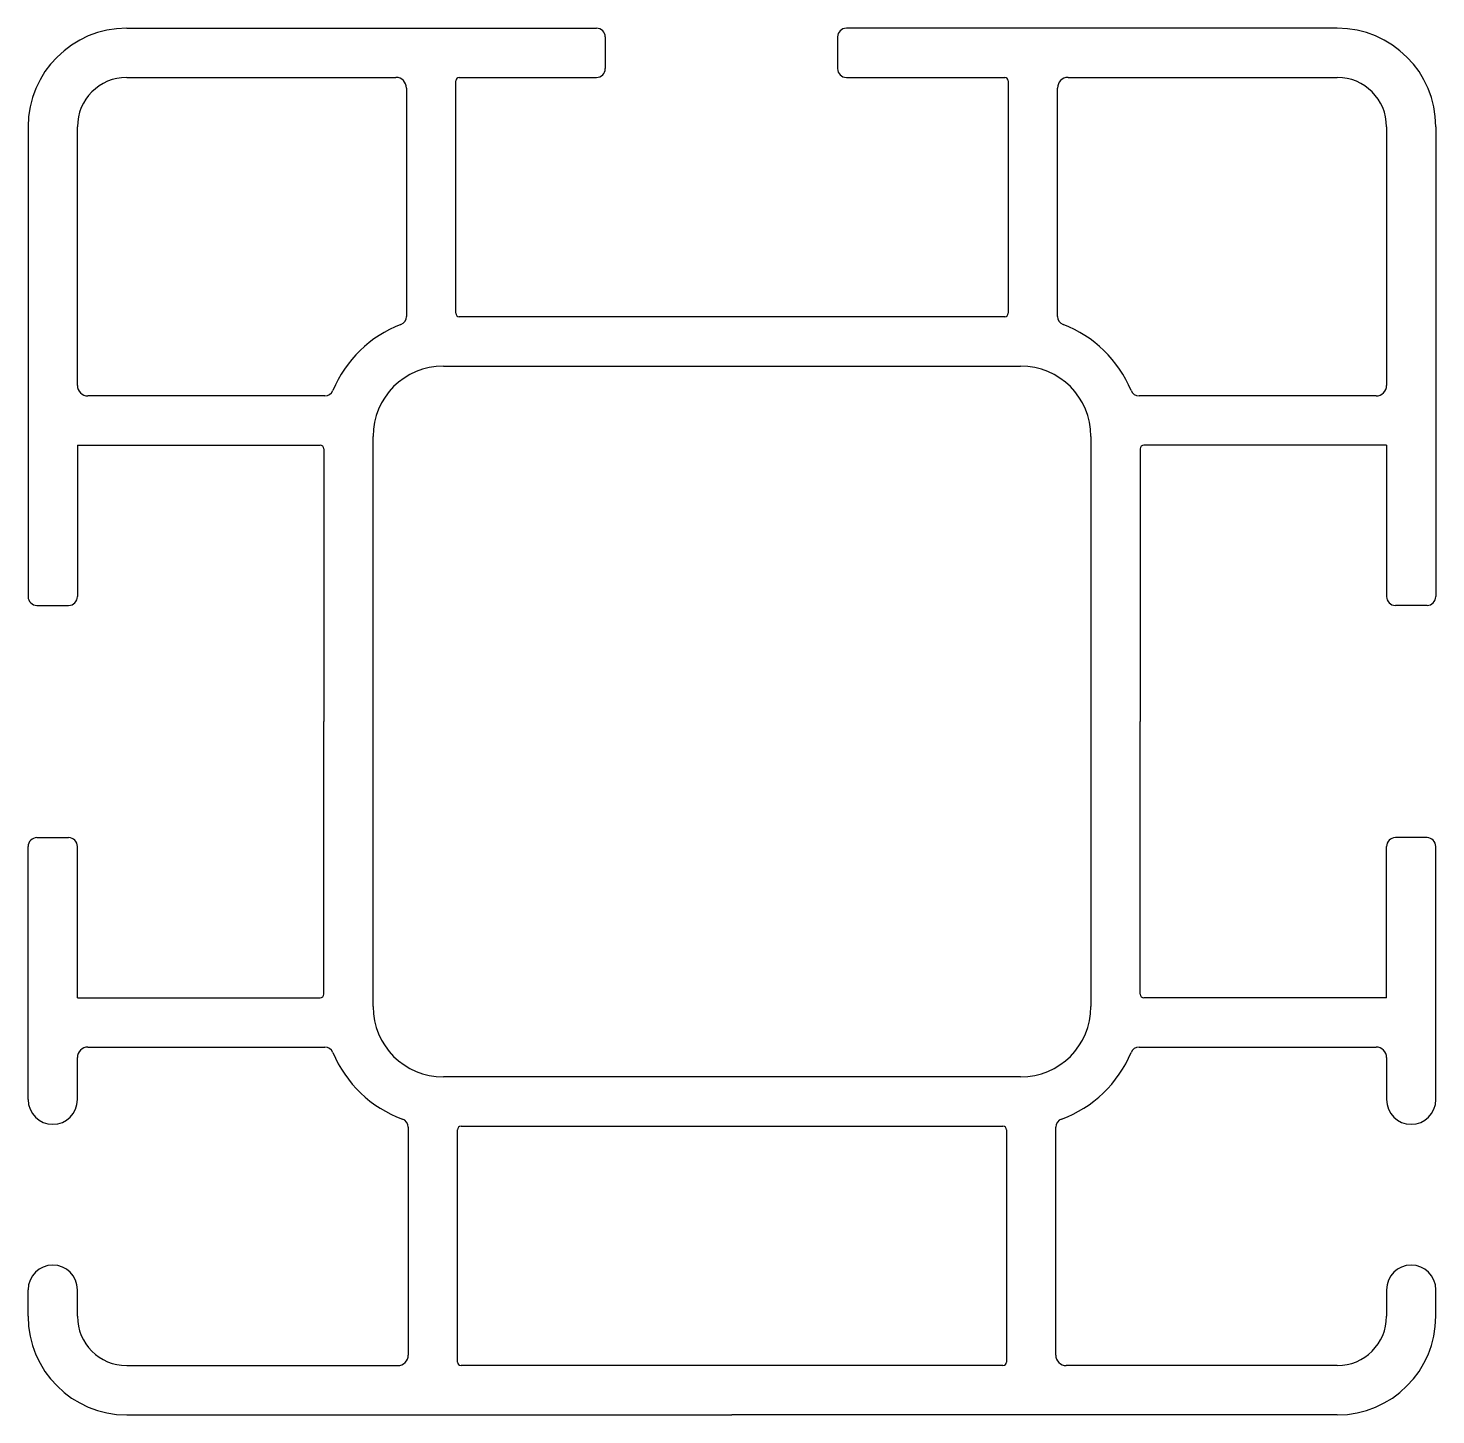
# Model space of a CAD drawing. Extents: x 1740.3 to 1780.3, y 2111.5 to 2150.9.
import ezdxf

# ---------------------------------------------------------------- set-up
doc = ezdxf.new("R2010")
doc.units = 0
doc.layers.get('0').update_dxf_attribs({"linetype": 'CONTINUOUS'})

msp = doc.modelspace()

# ---------------------------------------------------------------- linework, layer by layer
at = {"linetype": 'CONTINUOUS'}
for p, q in [((1743.097, 2150.915), (1756.447, 2150.915)), ((1777.497, 2150.915), (1763.547, 2150.915)), ((1756.697, 2150.665), (1756.697, 2149.765)), ((1763.297, 2150.665), (1763.297, 2149.765)), ((1743.097, 2149.515), (1750.747, 2149.515)), ((1751.047, 2149.215), (1751.047, 2142.726)), ((1752.447, 2142.815), (1752.447, 2149.415)), ((1752.547, 2149.515), (1756.447, 2149.515)), ((1763.547, 2149.515), (1768.047, 2149.515)), ((1768.147, 2149.415), (1768.147, 2142.815)), ((1769.547, 2142.726), (1769.547, 2149.215)), ((1769.847, 2149.515), (1777.497, 2149.515)), ((1740.297, 2148.115), (1740.297, 2134.765)), ((1741.697, 2140.765), (1741.697, 2148.115)), ((1778.897, 2148.115), (1778.897, 2140.765)), ((1780.297, 2148.115), (1780.297, 2134.765)), ((1768.047, 2142.715), (1752.547, 2142.715)), ((1752.097, 2141.315), (1768.497, 2141.315)), ((1748.726, 2140.465), (1741.997, 2140.465)), ((1778.597, 2140.465), (1771.868, 2140.465)), ((1750.097, 2123.115), (1750.097, 2139.315)), ((1770.497, 2139.315), (1770.497, 2123.115)), ((1741.697, 2139.065), (1741.697, 2134.765)), ((1741.697, 2139.065), (1748.597, 2139.065)), ((1748.697, 2138.965), (1748.697, 2131.215)), ((1771.897, 2138.965), (1771.897, 2131.215)), ((1778.897, 2139.065), (1771.997, 2139.065)), ((1778.897, 2139.065), (1778.897, 2134.765)), ((1740.547, 2134.515), (1741.447, 2134.515)), ((1780.047, 2134.515), (1779.147, 2134.515)), ((1748.697, 2123.465), (1748.697, 2131.215)), ((1771.897, 2123.465), (1771.897, 2131.215)), ((1740.297, 2120.471), (1740.297, 2127.665)), ((1740.547, 2127.915), (1741.447, 2127.915)), ((1741.697, 2123.365), (1741.697, 2127.665)), ((1778.897, 2123.365), (1778.897, 2127.665)), ((1780.047, 2127.915), (1779.147, 2127.915)), ((1780.297, 2120.471), (1780.297, 2127.665)), ((1741.697, 2123.365), (1748.597, 2123.365)), ((1778.897, 2123.365), (1771.997, 2123.365)), ((1741.697, 2120.471), (1741.697, 2121.665)), ((1741.997, 2121.965), (1748.726, 2121.965)), ((1771.868, 2121.965), (1778.597, 2121.965)), ((1778.897, 2121.665), (1778.897, 2120.471)), ((1768.497, 2121.115), (1752.097, 2121.115)), ((1751.097, 2119.686), (1751.097, 2113.215)), ((1752.497, 2113.015), (1752.497, 2119.615)), ((1752.597, 2119.715), (1767.997, 2119.715)), ((1768.097, 2119.615), (1768.097, 2113.015)), ((1769.497, 2113.215), (1769.497, 2119.686)), ((1740.297, 2114.315), (1740.297, 2115.071)), ((1741.697, 2114.315), (1741.697, 2115.071)), ((1778.897, 2115.071), (1778.897, 2114.315)), ((1780.297, 2114.315), (1780.297, 2115.071)), ((1743.097, 2112.915), (1750.797, 2112.915)), ((1767.997, 2112.915), (1752.597, 2112.915)), ((1777.497, 2112.915), (1769.797, 2112.915)), ((1743.097, 2111.515), (1760.297, 2111.515)), ((1777.497, 2111.515), (1760.297, 2111.515))]:
    msp.add_line(p, q, dxfattribs=at)
for centre, radius, start, end in [((1743.097, 2148.115), 2.8, 90, 180), ((1756.447, 2150.665), 0.25, 0, 90), ((1763.547, 2150.665), 0.25, 90, 180), ((1777.497, 2148.115), 2.8, 0, 90), ((1756.447, 2149.765), 0.25, 270, 360), ((1763.547, 2149.765), 0.25, 180, 270), ((1743.097, 2148.115), 1.4, 90, 180), ((1750.747, 2149.215), 0.3, 0, 90), ((1752.547, 2149.415), 0.1, 90, 180), ((1768.047, 2149.415), 0.1, 0, 90), ((1769.847, 2149.215), 0.3, 90, 180), ((1777.497, 2148.115), 1.4, 0, 90), ((1752.547, 2142.815), 0.1, 180, 270), ((1768.047, 2142.815), 0.1, 270, 360), ((1752.097, 2139.315), 3.4, 110.8648, 157.4455), ((1750.797, 2142.726), 0.25, 290.8648, 0), ((1769.797, 2142.726), 0.25, 180, 249.1352), ((1768.497, 2139.315), 3.4, 22.5545, 69.1352), ((1752.097, 2139.315), 2, 90, 180), ((1768.497, 2139.315), 2, 0, 90), ((1741.997, 2140.765), 0.3, 180, 270), ((1748.726, 2140.715), 0.25, 270, 337.4455), ((1771.868, 2140.715), 0.25, 202.5545, 270), ((1778.597, 2140.765), 0.3, 270, 360), ((1748.597, 2138.965), 0.1, 0, 90), ((1771.997, 2138.965), 0.1, 90, 180), ((1740.547, 2134.765), 0.25, 180, 270), ((1741.447, 2134.765), 0.25, 270, 360), ((1779.147, 2134.765), 0.25, 180, 270), ((1780.047, 2134.765), 0.25, 270, 0), ((1740.547, 2127.665), 0.25, 90, 180), ((1741.447, 2127.665), 0.25, 0, 90), ((1779.147, 2127.665), 0.25, 90, 180), ((1780.047, 2127.665), 0.25, 0, 90), ((1748.597, 2123.465), 0.1, 270, 360), ((1771.997, 2123.465), 0.1, 180, 270), ((1752.097, 2123.115), 2, 180, 270), ((1768.497, 2123.115), 2, 270, 0), ((1741.997, 2121.665), 0.3, 90, 180), ((1748.726, 2121.715), 0.25, 22.5545, 90), ((1752.097, 2123.115), 3.4, 202.5545, 249.9728), ((1768.497, 2123.115), 3.4, 290.0272, 337.4455), ((1771.868, 2121.715), 0.25, 90, 157.4455), ((1778.597, 2121.665), 0.3, 0, 90), ((1740.997, 2120.471), 0.7, 180, 360), ((1779.597, 2120.471), 0.7, 180, 360), ((1750.847, 2119.686), 0.25, 0, 69.9728), ((1752.597, 2119.615), 0.1, 90, 180), ((1767.997, 2119.615), 0.1, 0, 90), ((1769.747, 2119.686), 0.25, 110.0272, 180), ((1740.997, 2115.071), 0.7, 0, 180), ((1779.597, 2115.071), 0.7, 0, 180), ((1743.097, 2114.315), 2.8, 180, 270), ((1743.097, 2114.315), 1.4, 180, 270), ((1777.497, 2114.315), 2.8, 270, 0), ((1777.497, 2114.315), 1.4, 270, 360), ((1750.797, 2113.215), 0.3, 270, 0), ((1769.797, 2113.215), 0.3, 180, 270), ((1752.597, 2113.015), 0.1, 180, 270), ((1767.997, 2113.015), 0.1, 270, 360)]:
    msp.add_arc(centre, radius, start, end, dxfattribs=at)

doc.saveas('drawing.dxf')
